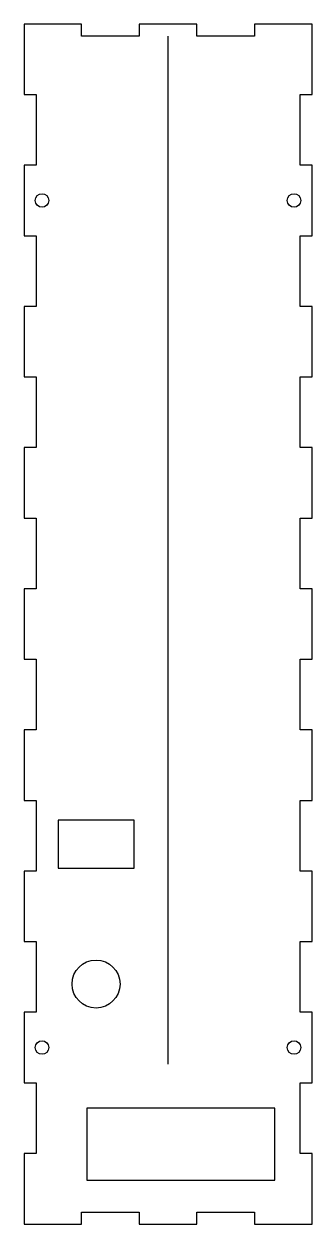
# Model space of a CAD drawing. Header units: millimetres. Extents: x -36 to 36, y 0 to 300.
import ezdxf

# ---------------------------------------------------------------- set-up
doc = ezdxf.new("R2010")
doc.units = ezdxf.units.MM
doc.layers.add('CORTE', color=1, linetype='CONTINUOUS')
doc.layers.add('GRAVACAO', color=5, linetype='CONTINUOUS')

msp = doc.modelspace()

# ---------------------------------------------------------------- linework, layer by layer
at = {"layer": 'CORTE', "color": 1}
for points in [[(-21.6, 0), (-21.6, 3), (-7.2, 3), (-7.2, 0), (7.2, 0), (7.2, 3), (21.6, 3), (21.6, 0), (36, 0), (36, 17.6471), (33, 17.6471), (33, 35.2941), (36, 35.2941), (36, 52.9412), (33, 52.9412), (33, 70.5882), (36, 70.5882), (36, 88.2353), (33, 88.2353), (33, 105.8824), (36, 105.8824), (36, 123.5294), (33, 123.5294), (33, 141.1765), (36, 141.1765), (36, 158.8235), (33, 158.8235), (33, 176.4706), (36, 176.4706), (36, 194.1176), (33, 194.1176), (33, 211.7647), (36, 211.7647), (36, 229.4118), (33, 229.4118), (33, 247.0588), (36, 247.0588), (36, 264.7059), (33, 264.7059), (33, 282.3529), (36, 282.3529), (36, 300), (21.6, 300), (21.6, 297), (7.2, 297), (7.2, 300), (-7.2, 300), (-7.2, 297), (-21.6, 297), (-21.6, 300), (-36, 300), (-36, 282.3529), (-33, 282.3529), (-33, 264.7059), (-36, 264.7059), (-36, 247.0588), (-33, 247.0588), (-33, 229.4118), (-36, 229.4118), (-36, 211.7647), (-33, 211.7647), (-33, 194.1176), (-36, 194.1176), (-36, 176.4706), (-33, 176.4706), (-33, 158.8235), (-36, 158.8235), (-36, 141.1765), (-33, 141.1765), (-33, 123.5294), (-36, 123.5294), (-36, 105.8824), (-33, 105.8824), (-33, 88.2353), (-36, 88.2353), (-36, 70.5882), (-33, 70.5882), (-33, 52.9412), (-36, 52.9412), (-36, 35.2941), (-33, 35.2941), (-33, 17.6471), (-36, 17.6471), (-36, 0)], [(-27.5, 89), (-8.5, 89), (-8.5, 101), (-27.5, 101)], [(-20.33, 11), (26.67, 11), (26.67, 29), (-20.33, 29)]]:
    msp.add_lwpolyline(points, close=True, dxfattribs=at)
for centre, radius in [((-31.5, 255.8824), 1.7), ((31.5, 255.8824), 1.7), ((-18, 60), 6), ((-31.5, 44.1176), 1.7), ((31.5, 44.1176), 1.7)]:
    msp.add_circle(centre, radius, dxfattribs=at)
at = {"layer": 'GRAVACAO', "color": 5}
msp.add_line((0, 40), (0, 297), dxfattribs=at)

doc.saveas('drawing.dxf')
